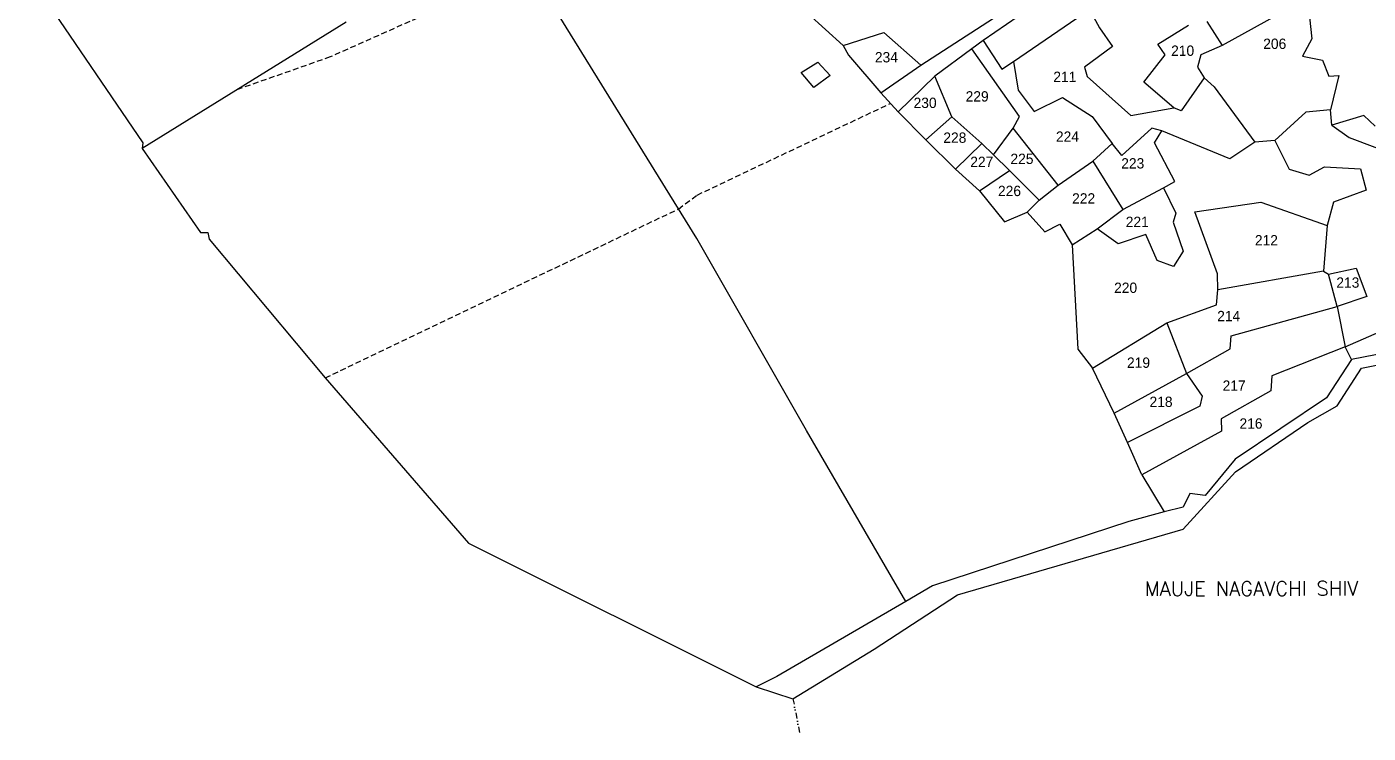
# Model space of a CAD drawing. Header units: metres. Extents: x 276552 to 278749, y 2059817 to 2062422.
# Drawn here: x 276744 to 277929, y 2059817 to 2060442 of the extents above; entities that cross this region are included whole.
import ezdxf
from ezdxf.enums import TextEntityAlignment as Align

# ---------------------------------------------------------------- set-up
doc = ezdxf.new("R2010")
doc.units = ezdxf.units.M
doc.linetypes.add('DASHED', pattern=[0.75, 0.5, -0.25])
doc.linetypes.add('DIVIDE', pattern=[1.25, 0.5, -0.25, 0, -0.25, 0, -0.25])
for name, color, linetype in [('LINE_FOOTPATH', 1, 'DASHED'), ('OFF', 1, 'Continuous'), ('POLY_PARCEL', 6, 'Continuous'), ('POLY_ROAD', 30, 'Continuous'), ('TEXT_MAPOUT', 7, 'Continuous'), ('TEXT_PARCEL', 7, 'Continuous'), ('V_BOUND_LINE', 7, 'Continuous'), ('V_DIVIDE_LINE', 7, 'DIVIDE')]:
    doc.layers.add(name, color=color, linetype=linetype)
doc.styles.get("Standard").update_dxf_attribs({"font": 'simplex.shx'})
doc.styles.add('TEXT_MAP', font='')
doc.styles.get('TEXT_MAP').set_extended_font_data('Kruti Dev 050')

msp = doc.modelspace()

# ---------------------------------------------------------------- linework, layer by layer
at = {"layer": 'LINE_FOOTPATH', "ltscale": 10}
for p, q in [((277171.5, 2060486.2), (277012.1, 2060415.2)), ((277012.1, 2060415.2), (276930.3, 2060386.5)), ((277336.4, 2060293.1), (277507.3, 2060374.2)), ((277319.9, 2060280.8), (277336.4, 2060293.1)), ((277007.8, 2060131.6), (277319.9, 2060280.8))]:
    msp.add_line(p, q, dxfattribs=at)
at = {"layer": 'OFF'}
msp.add_line((277514.1, 2060366.7), (277498.8, 2060383.6), dxfattribs=at)
at = {"layer": 'POLY_PARCEL'}
for p, q in [((277404.7, 2060480.6), (277465.4, 2060425.3)), ((277336.1, 2060254.6), (277202.9, 2060470.3)), ((277616, 2060411.1), (277683.2, 2060457.2)), ((277683.2, 2060457.2), (277692.1, 2060440.9)), ((277856.9, 2060456.7), (277800.3, 2060425.2)), ((277877.6, 2060450.3), (277879.8, 2060431.3)), ((277026.3, 2060446), (276846.1, 2060334.3)), ((277465.4, 2060425.3), (277501.3, 2060436.9)), ((277501.3, 2060436.9), (277534.2, 2060408)), ((277692.1, 2060440.9), (277703.6, 2060424.5)), ((277743.6, 2060426.5), (277770.6, 2060443.3)), ((277787, 2060446.5), (277800.3, 2060425.2)), ((277465.4, 2060425.3), (277470.3, 2060416.9)), ((277589.1, 2060429.9), (277605.8, 2060404.5)), ((277703.6, 2060424.5), (277678.9, 2060406.3)), ((277749.9, 2060417.2), (277743.6, 2060426.5)), ((277800.3, 2060425.2), (277781.7, 2060417.2)), ((277879.8, 2060431.3), (277871.3, 2060415.9)), ((277470.3, 2060416.9), (277498.8, 2060383.6)), ((277621.4, 2060362.5), (277579.1, 2060422.4)), ((277731.3, 2060392.8), (277749.9, 2060417.2)), ((277781.7, 2060417.2), (277778.6, 2060406.2)), ((277871.3, 2060415.9), (277889, 2060412.4)), ((277889, 2060412.4), (277894.8, 2060398.3)), ((277428.5, 2060401.4), (277443.2, 2060410.7)), ((277439.7, 2060388.2), (277428.5, 2060401.4)), ((277443.2, 2060410.7), (277454.1, 2060398.9)), ((277605.8, 2060404.5), (277616, 2060411.1)), ((277616, 2060411.1), (277620, 2060385.9)), ((277678.9, 2060406.3), (277681.1, 2060397.9)), ((277778.6, 2060406.2), (277784.4, 2060396.9)), ((277454.1, 2060398.9), (277439.7, 2060388.2)), ((277561.6, 2060362.2), (277546.6, 2060398.1)), ((277681.1, 2060397.9), (277719.7, 2060363.5)), ((277757.7, 2060370.2), (277731.3, 2060392.8)), ((277784.4, 2060396.9), (277764.1, 2060367.7)), ((277784.4, 2060396.9), (277793.3, 2060388.9)), ((277793.3, 2060388.9), (277829.2, 2060339.9)), ((277894.8, 2060398.3), (277903.6, 2060398.7)), ((277903.6, 2060398.7), (277896.2, 2060368.6)), ((277620, 2060385.9), (277634.2, 2060366.9)), ((277634.2, 2060366.9), (277659.4, 2060379.3)), ((277659.4, 2060379.3), (277685.6, 2060362.5)), ((277514.1, 2060366.7), (277538.6, 2060341.8)), ((277719.7, 2060363.5), (277757.7, 2060370.2)), ((277764.1, 2060367.7), (277757.7, 2060370.2)), ((277874.5, 2060366.4), (277847, 2060341.5)), ((277896.2, 2060368.6), (277874.5, 2060366.4)), ((277897.2, 2060355), (277896.2, 2060368.6)), ((277538.6, 2060341.8), (277561.6, 2060362.2)), ((277561.6, 2060362.2), (277588, 2060338.6)), ((277615.6, 2060352.3), (277621.4, 2060362.5)), ((277685.6, 2060362.5), (277703.3, 2060338.7)), ((277925.5, 2060363.4), (277897.2, 2060355)), ((277897.2, 2060355), (277912.7, 2060343.9)), ((277935.7, 2060354.1), (277925.5, 2060363.4)), ((277564.9, 2060316.1), (277538.6, 2060341.8)), ((277598.2, 2060328.6), (277615.6, 2060352.3)), ((277655.5, 2060301.9), (277615.6, 2060352.3)), ((277738.3, 2060352.4), (277711.7, 2060328.1)), ((277747.1, 2060349.8), (277738.3, 2060352.4)), ((277740.5, 2060339.2), (277747.1, 2060349.8)), ((277807.1, 2060325.2), (277747.1, 2060349.8)), ((277847, 2060341.5), (277829.2, 2060339.9)), ((277847, 2060341.5), (277859.5, 2060315.9)), ((277912.7, 2060343.9), (277957.4, 2060327.2)), ((277588, 2060338.6), (277564.9, 2060316.1)), ((277598.2, 2060328.6), (277588, 2060338.6)), ((277703.3, 2060338.7), (277686.1, 2060323.2)), ((277711.7, 2060328.1), (277703.3, 2060338.7)), ((277758.7, 2060305.1), (277740.5, 2060339.2)), ((277829.2, 2060339.9), (277807.1, 2060325.2)), ((277612.6, 2060314.7), (277598.2, 2060328.6)), ((277655.5, 2060301.9), (277686.1, 2060323.2)), ((277686.1, 2060323.2), (277712.7, 2060280.3)), ((277877.2, 2060310.6), (277890.9, 2060318.2)), ((277890.9, 2060318.2), (277922.8, 2060316.4)), ((277564.9, 2060316.1), (277586, 2060296.9)), ((277586, 2060296.9), (277612.6, 2060314.7)), ((277638.7, 2060288.6), (277612.6, 2060314.7)), ((277859.5, 2060315.9), (277877.2, 2060310.6)), ((277922.8, 2060316.4), (277927.7, 2060297.4)), ((277586, 2060296.9), (277608.2, 2060269.5)), ((277638.7, 2060288.6), (277655.5, 2060301.9)), ((277712.7, 2060280.3), (277748.5, 2060299.4)), ((277748.5, 2060299.4), (277758.7, 2060305.1)), ((277748.5, 2060299.4), (277759.4, 2060277)), ((277927.7, 2060297.4), (277898.9, 2060286.7)), ((277628.1, 2060277.9), (277638.7, 2060288.6)), ((277776.2, 2060278.4), (277834.7, 2060286.9)), ((277834.7, 2060286.9), (277893.2, 2060266.2)), ((277898.9, 2060286.7), (277893.2, 2060266.2)), ((277608.2, 2060269.5), (277628.1, 2060277.9)), ((277628.1, 2060277.9), (277643.6, 2060260.7)), ((277690.1, 2060263.4), (277712.7, 2060280.3)), ((277759.4, 2060277), (277757.2, 2060269.1)), ((277796.2, 2060223.5), (277776.2, 2060278.4)), ((277643.6, 2060260.7), (277656.9, 2060267.4)), ((277656.9, 2060267.4), (277668, 2060249.2)), ((277668, 2060249.2), (277690.1, 2060263.4)), ((277708.5, 2060250), (277690.1, 2060263.4)), ((277732.9, 2060258.4), (277708.5, 2060250)), ((277743.1, 2060235.4), (277732.9, 2060258.4)), ((277757.2, 2060269.1), (277766.1, 2060243.4)), ((277893.2, 2060266.2), (277890.1, 2060225.9)), ((277433, 2060085), (277336.1, 2060254.6)), ((277668, 2060249.2), (277672.8, 2060157)), ((277757.3, 2060230.1), (277743.1, 2060235.4)), ((277766.1, 2060243.4), (277757.3, 2060230.1)), ((277796.7, 2060209.4), (277796.2, 2060223.5)), ((277890.1, 2060225.9), (277796.7, 2060209.4)), ((277890.1, 2060225.9), (277894.5, 2060223.2)), ((277894.5, 2060223.2), (277918.9, 2060228.6)), ((277902.1, 2060194.5), (277894.5, 2060223.2)), ((277918.9, 2060228.6), (277928.2, 2060203.4)), ((277795.4, 2060196.1), (277796.7, 2060209.4)), ((277928.2, 2060203.4), (277902.1, 2060194.5)), ((277751.6, 2060180.1), (277795.4, 2060196.1)), ((277808.3, 2060168.7), (277902.1, 2060194.5)), ((277902.1, 2060194.5), (277909.2, 2060159.1)), ((277909.2, 2060159.1), (277979.8, 2060189.7)), ((277685.7, 2060140.2), (277751.6, 2060180.1)), ((277751.6, 2060180.1), (277768.9, 2060135.5)), ((277807.4, 2060157.2), (277808.3, 2060168.7)), ((277672.8, 2060157), (277685.7, 2060140.2)), ((277768.9, 2060135.5), (277807.4, 2060157.2)), ((277909.2, 2060159.1), (277844.2, 2060133.3)), ((277914.7, 2060147.9), (277909.2, 2060159.1)), ((277705.1, 2060100.2), (277685.7, 2060140.2)), ((277705.1, 2060100.2), (277768.9, 2060135.5)), ((277768.9, 2060135.5), (277782.8, 2060115.3)), ((277844.2, 2060133.3), (277843.3, 2060120.1)), ((277843.3, 2060120.1), (277799.4, 2060095.4)), ((277780.6, 2060106.6), (277716.7, 2060074.4)), ((277782.8, 2060115.3), (277780.6, 2060106.6)), ((277716.7, 2060074.4), (277705.1, 2060100.2)), ((277799.4, 2060095.4), (277799.9, 2060084.4)), ((277520.8, 2059933.9), (277433, 2060085)), ((277799.9, 2060084.4), (277729.5, 2060045.8)), ((277729.5, 2060045.8), (277716.7, 2060074.4)), ((277729.5, 2060045.8), (277749.1, 2060013.2))]:
    msp.add_line(p, q, dxfattribs=at)
at = {"layer": 'POLY_ROAD'}
for p, q in [((277534.2, 2060408), (277618.3, 2060462.5)), ((277620, 2060451), (277589.1, 2060429.9)), ((277589.1, 2060429.9), (277579.1, 2060422.4)), ((277579.1, 2060422.4), (277546.6, 2060398.1)), ((277498.8, 2060383.6), (277534.2, 2060408)), ((277546.6, 2060398.1), (277514.1, 2060366.7)), ((277970.2, 2060158.6), (277914.7, 2060147.9)), ((277914.7, 2060147.9), (277892.7, 2060114)), ((277892.7, 2060114), (277811.9, 2060059.7)), ((277811.9, 2060059.7), (277785.3, 2060027.5)), ((277771.7, 2060029.2), (277766, 2060017.1)), ((277785.3, 2060027.5), (277771.7, 2060029.2)), ((277749.1, 2060013.2), (277717.8, 2060004.7)), ((277766, 2060017.1), (277749.1, 2060013.2)), ((277717.8, 2060004.7), (277544.4, 2059947.7)), ((277544.4, 2059947.7), (277520.8, 2059933.9)), ((277520.8, 2059933.9), (277406.9, 2059867.5)), ((277406.9, 2059867.5), (277388.7, 2059858.4))]:
    msp.add_line(p, q, dxfattribs=at)
at = {"layer": 'V_BOUND_LINE'}
for p, q in [((276744.1, 2060489.8), (276846.5, 2060339.4)), ((276846.5, 2060339.4), (276846.1, 2060334.3)), ((276846.1, 2060334.3), (276897.5, 2060260.1)), ((276897.5, 2060260.1), (276903.9, 2060260.1)), ((276903.9, 2060260.1), (276905.2, 2060254.2)), ((276905.2, 2060254.2), (277007.8, 2060131.6)), ((277923.6, 2060140.1), (277982, 2060151.8)), ((277901.9, 2060106.8), (277923.6, 2060140.1)), ((277007.8, 2060131.6), (277134.4, 2059985.4)), ((277876.2, 2060092.2), (277901.9, 2060106.8)), ((277812.2, 2060048.6), (277876.2, 2060092.2)), ((277765.9, 2059997.9), (277812.2, 2060048.6)), ((277566.5, 2059939.8), (277765.9, 2059997.9)), ((277134.4, 2059985.4), (277388.7, 2059858.4)), ((277492.9, 2059891.6), (277566.5, 2059939.8)), ((277421.1, 2059847.9), (277492.9, 2059891.6)), ((277388.7, 2059858.4), (277421.1, 2059847.9))]:
    msp.add_line(p, q, dxfattribs=at)
at = {"layer": 'V_DIVIDE_LINE', "ltscale": 10}
msp.add_line((277421.1, 2059847.9), (277427.1, 2059817.4), dxfattribs=at)

# ---------------------------------------------------------------- texts
at = {"layer": 'TEXT_MAPOUT'}
msp.add_text('MAUJE NAGAVCHI SHIV', height=12.682, rotation=0.0799, dxfattribs=at).set_placement((277732.1, 2059938.8))
at = {"layer": 'TEXT_PARCEL', "style": 'TEXT_MAP'}
for s, p in [('210', (277765.5, 2060416.2)), ('206', (277846.9, 2060422.3)), ('234', (277503.7, 2060410.4)), ('211', (277661.4, 2060393.1)), ('230', (277537.9, 2060370.1)), ('229', (277583.9, 2060375.8)), ('228', (277564.2, 2060339.3)), ('224', (277663.7, 2060340.2)), ('225', (277623.5, 2060320.6)), ('227', (277588, 2060317.9)), ('223', (277721.4, 2060316.6)), ('226', (277612.5, 2060292.2)), ('222', (277678, 2060285.6)), ('221', (277725.4, 2060264.9)), ('212', (277839.5, 2060248.6)), ('220', (277715.1, 2060206.6)), ('213', (277911.5, 2060211.2)), ('214', (277806.2, 2060181.6)), ('219', (277726.5, 2060140.4)), ('217', (277811, 2060120.1)), ('218', (277746.4, 2060105.8)), ('216', (277825.9, 2060086.6))]:
    msp.add_text(s, height=9.13, rotation=0.0799, dxfattribs=at).set_placement(p, align=Align.CENTER)

doc.saveas('drawing.dxf')
